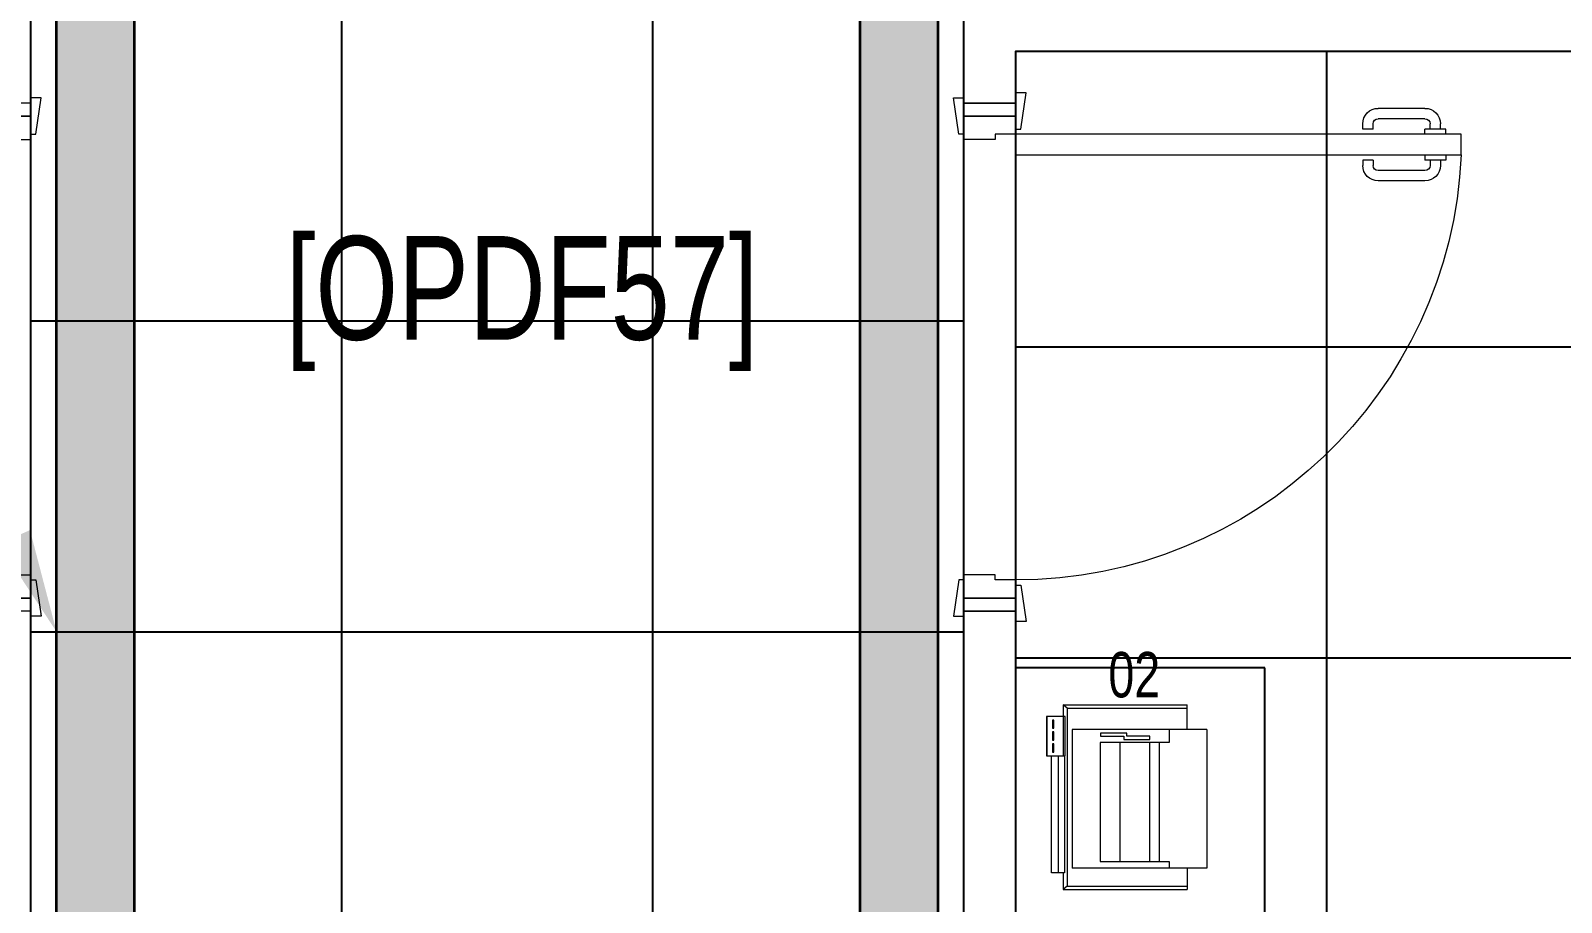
# Model space of a CAD drawing. Extents: x -509638 to 57327, y -29287 to 19916.
# Drawn here: x 23316 to 26268, y 3368 to 5050 of the extents above; entities that cross this region are included whole.
import ezdxf
from ezdxf import colors
from ezdxf.entities.mleader import LeaderData, LeaderLine
from ezdxf.math import Vec2, Vec3

# ---------------------------------------------------------------- set-up
doc = ezdxf.new("R2010")
doc.units = 0
doc.header["$LTSCALE"] = 0.25
doc.linetypes.add('DASHDOT', pattern=[25.4, 12.7, -6.35, 0, -6.35])
for name, color, linetype, lineweight in [('01-First Floor$0$72_EGR_BASE_TEXT', 252, 'Continuous', 5), ('01-First Floor$0$72_EGR_EQP_TAG', 142, 'Continuous', 5), ('01-First Floor$0$LOADING', 253, 'Continuous', 5), ('01-First Floor$0$Walls', 251, 'Continuous', 5), ('01-First Floor$0$Wooden Joinery', 251, 'Continuous', 5), ('E-CABL-TRAY', 10, 'Continuous', 35), ('E-LITE-CLNG-CNDT', 6, 'DASHDOT', 35), ('E-POWR-TEXT', 6, 'Continuous', 25), ('T-CABL-TRAY', 60, 'Continuous', 35)]:
    doc.layers.add(name, color=color, linetype=linetype, lineweight=lineweight)
doc.layers.add('01-First Floor$0$FALSE CEILING', color=251, linetype='Continuous')
doc.styles.add('01-First Floor$0$X3G_ENTITY_257CFD', font='swisscl.ttf', dxfattribs={"height": 200})
doc.styles.add('01-First Floor$0$X3G_ENTITY_9F38', font='swisscl.ttf', dxfattribs={"height": 0.2})
doc.styles.add('DC_Elc_Romans', font='elc_romans.shx', dxfattribs={"width": 0.7})

# ---------------------------------------------------------------- blocks, each defined once
blk = doc.blocks.new('01-First Floor$0$A$C72370EFE')
at = {"layer": '01-First Floor$0$Wooden Joinery'}
for p, q in [((-0.01, -0.04), (-0.02, -0.04)), ((-0.01, -0.03), (-0.01, -0.07)), ((0, -0.03), (-0.01, -0.03)), ((0.04, -0.03), (0.05, -0.03)), ((0.05, -0.03), (0.05, -0.07)), ((0.05, -0.04), (0.06, -0.04)), ((-0.05, -0.07), (-0.05, -0.16)), ((-0.03, -0.07), (-0.03, -0.16)), ((-0.01, -0.06), (-0.02, -0.06)), ((0, -0.07), (-0.01, -0.07)), ((0.04, -0.07), (0.05, -0.07)), ((0.05, -0.06), (0.06, -0.06)), ((0.07, -0.07), (0.07, -0.16)), ((0.09, -0.07), (0.09, -0.16)), ((-0.01, -0.17), (-0.02, -0.17)), ((-0.01, -0.17), (-0.01, -0.19)), ((0.05, -0.17), (0.06, -0.17)), ((0.05, -0.17), (0.05, -0.19)), ((-0.01, -0.19), (-0.02, -0.19)), ((0.05, -0.19), (0.06, -0.19))]:
    blk.add_line(p, q, dxfattribs=at)
for centre, radius, start, end in [((-0.02, -0.07), 0.03, 90, 180), ((0.06, -0.07), 0.03, 0, 90), ((-0.02, -0.07), 0.01, 90, 180), ((0.06, -0.07), 0.01, 0, 90), ((-0.02, -0.16), 0.03, 180, 270), ((-0.02, -0.16), 0.01, 180, 270), ((0.06, -0.16), 0.01, 270, 0), ((0.06, -0.16), 0.03, 270, 0)]:
    blk.add_arc(centre, radius, start, end, dxfattribs=at)
blk = doc.blocks.new('01-First Floor$0$A$C5DAD61B4')
at = {"layer": '01-First Floor$0$Wooden Joinery'}
for points in [[(80, 959.1), (80, 969.1), (10, 979.1), (10, 959.1)], [(940, 959.1), (940, 969.1), (1010, 979.1), (1010, 959.1)], [(70, 859.1), (70, 849.1), (0, 839.1), (0, 859.1)], [(120, 859.1), (120, 0), (80, 0), (80, 859.1)], [(950, 859.1), (950, 849.1), (1020, 839.1), (1020, 859.1)]]:
    blk.add_lwpolyline(points, close=True, dxfattribs=at)
for points in [[(45, 859.1), (45, 959.1), (20, 959.1), (20, 859.1), (45, 859.1)], [(45, 859.1), (80, 859.1), (80, 899.1), (90, 899.1), (90, 959.1), (45, 959.1), (45, 859.1)], [(975, 859.1), (940, 859.1), (940, 899.1), (930, 899.1), (930, 959.1), (975, 959.1), (975, 859.1)], [(975, 859.1), (975, 959.1), (1000, 959.1), (1000, 859.1), (975, 859.1)]]:
    blk.add_lwpolyline(points, dxfattribs=at)
blk.add_arc((80, 859.1), 860, 272.666, 0, dxfattribs=at)
at = {"layer": '01-First Floor$0$Wooden Joinery', "xscale": 999.9999999998854, "yscale": 999.9999999998854, "zscale": 999.9999999998854, "rotation": 180}
blk.add_blockref('01-First Floor$0$A$C72370EFE', (120, 0), dxfattribs=at)
blk = doc.blocks.new('01-First Floor$0$ITPPLT2C-P')
at = {"color": 0}
for p, q in [((0.0229, 0.0318), (0.2618, 0.0318)), ((0.0304, 0.0256), (0.0229, 0.0318)), ((0.0229, 0), (0.0229, 0.0318)), ((0.2618, -0.0096), (0.2618, 0.0318)), ((0, 0), (0, -0.2262)), ((0.0252, 0), (0, 0)), ((0.0139, 0), (0.0139, -0.2262)), ((0.0252, 0), (0.0139, 0)), ((0.0252, -0.2262), (0.0252, 0)), ((0.0304, -0.3182), (0.0304, 0.0256)), ((0.0304, 0.0256), (0.2618, 0.0256)), ((0.0401, -0.2769), (0.0401, -0.0096)), ((0.3, -0.0096), (0.0401, -0.0096)), ((0.0939, -0.2515), (0.0939, -0.0222)), ((0.0939, -0.0222), (0.2274, -0.0222)), ((0.1321, -0.2515), (0.1321, -0.0222)), ((0.1894, -0.2515), (0.1894, -0.0222)), ((0.2082, -0.2515), (0.2082, -0.0222)), ((0.2274, -0.0222), (0.2274, -0.0096)), ((0.3, -0.2769), (0.3, -0.0096)), ((-0.0091, -0.2262), (0.0267, -0.2262)), ((-0.0091, -0.3023), (-0.0091, -0.2262)), ((-0.0087, -0.2262), (0.0236, -0.2262)), ((-0.0087, -0.3023), (-0.0087, -0.2262)), ((0, -0.2262), (0.0252, -0.2262)), ((0.0023, -0.2495), (0.0023, -0.2334)), ((0.0023, -0.2334), (0.0045, -0.2334)), ((0.0045, -0.2334), (0.0045, -0.2495)), ((0.0139, -0.2262), (0.0252, -0.2262)), ((0.0236, -0.2262), (0.0236, -0.3023)), ((0.0267, -0.2262), (0.0267, -0.3023)), ((0.0045, -0.2495), (0.0023, -0.2495)), ((0.0023, -0.2721), (0.0023, -0.2562)), ((0.0023, -0.2562), (0.0045, -0.2562)), ((0.0045, -0.2562), (0.0045, -0.2721)), ((0.2274, -0.2515), (0.0939, -0.2515)), ((0.0947, -0.2701), (0.0947, -0.2641)), ((0.0947, -0.2641), (0.1395, -0.2641)), ((0.1395, -0.2575), (0.19, -0.2575)), ((0.1395, -0.2641), (0.1395, -0.2575)), ((0.19, -0.2641), (0.1457, -0.2641)), ((0.1457, -0.2641), (0.1457, -0.2701)), ((0.19, -0.2575), (0.19, -0.2641)), ((0.2274, -0.2769), (0.2274, -0.2515)), ((0.0045, -0.2721), (0.0023, -0.2721)), ((0.0023, -0.295), (0.0023, -0.2793)), ((0.0023, -0.2793), (0.0045, -0.2793)), ((0.0045, -0.295), (0.0023, -0.295)), ((0.0045, -0.2793), (0.0045, -0.295)), ((0.3, -0.2769), (0.0401, -0.2769)), ((0.1457, -0.2701), (0.0947, -0.2701)), ((0.2618, -0.2769), (0.2618, -0.3246)), ((0.0267, -0.3023), (-0.0091, -0.3023)), ((0.0236, -0.3023), (-0.0087, -0.3023)), ((0.0229, -0.3246), (0.0229, -0.3023)), ((0.0304, -0.3182), (0.0229, -0.3246)), ((0.0229, -0.3246), (0.2618, -0.3246)), ((0.0304, -0.3182), (0.2618, -0.3182))]:
    blk.add_line(p, q, dxfattribs=at)
blk = doc.blocks.new('01-First Floor')
at = {"layer": '01-First Floor$0$FALSE CEILING', "linetype": 'Continuous'}
for p, q in [((23915.6, -910), (23915.6, 8610)), ((24515.6, -910), (24515.6, 8610)), ((25815.6, 1440), (25815.6, 5010)), ((23315.6, 4490), (25115.6, 4490)), ((25215.6, 4440), (29215.6, 4440)), ((23315.6, 3890), (25115.6, 3890)), ((25215.6, 3840), (29215.6, 3840))]:
    blk.add_line(p, q, dxfattribs=at)
at = {"layer": '01-First Floor$0$FALSE CEILING'}
for p, q in [((25695.6, 3820.4, -0.1), (25215.6, 3820.4, -0.1)), ((25695.6, 1919.5, -0.1), (25695.6, 3820.4, -0.1))]:
    blk.add_line(p, q, dxfattribs=at)
for points in [[(23315.6, -910), (25115.6, -910), (25115.6, 8610), (23315.6, 8610)], [(29215.6, 1440), (25215.6, 1440), (25215.6, 5010), (29215.6, 5010)]]:
    blk.add_lwpolyline(points, close=True, dxfattribs=at)
at = {"layer": '01-First Floor$0$LOADING'}
for p, q in [((25695.6, 3820.4, -0.1), (25215.6, 3820.4, -0.1)), ((25695.6, 1919.5, -0.1), (25695.6, 3820.4, -0.1))]:
    blk.add_line(p, q, dxfattribs=at)
at = {"layer": '01-First Floor$0$Walls'}
for p, q in [((25115.6, 4910), (25115.6, 5210)), ((29215.6, 5010), (25215.6, 5010)), ((25215.6, 4910), (25215.6, 5010)), ((25215.6, 4910), (25115.6, 4910)), ((25115.6, 1240), (25115.6, 3930)), ((25215.6, 3930), (25115.6, 3930)), ((25215.6, 1440), (25215.6, 3930))]:
    blk.add_line(p, q, dxfattribs=at)
at = {"layer": '01-First Floor$0$LOADING', "extrusion": (-7.77425e-06, -2.55393e-17, -1), "xscale": 1000, "yscale": 1000, "zscale": 1000, "rotation": 180}
blk.add_blockref('01-First Floor$0$ITPPLT2C-P', (-25284.1, 3424.5, -0.1), dxfattribs=at)
at = {"layer": '01-First Floor$0$Wooden Joinery', "rotation": 270}
blk.add_blockref('01-First Floor$0$A$C5DAD61B4', (22356.5, 4930), dxfattribs=at)
at = {"layer": '01-First Floor$0$Wooden Joinery', "xscale": -1, "rotation": 90}
blk.add_blockref('01-First Floor$0$A$C5DAD61B4', (26074.6, 4930), dxfattribs=at)
at = {"layer": '01-First Floor$0$72_EGR_BASE_TEXT', "insert": (24263.4, 4653.5, -0.1), "char_height": 200, "attachment_point": 2, "style": '01-First Floor$0$X3G_ENTITY_9F38'}
blk.add_mtext('[OPDF57]', dxfattribs=at)
at = {"layer": '01-First Floor$0$72_EGR_EQP_TAG', "insert": (25444, 3850.9, -0.1), "char_height": 87.47, "attachment_point": 2, "style": '01-First Floor$0$X3G_ENTITY_257CFD'}
blk.add_mtext('02', dxfattribs=at)
blk = doc.blocks.new('*U37')
at = {"lineweight": 0}
h = blk.add_hatch(dxfattribs=at)
h.set_pattern_fill('HEX', color=253, scale=8, angle=180, style=0)
h.set_pattern_definition([(180, (-15414.8, -2e-10), (6e-13, -43.99409), [25.4, -50.8]), (300, (-15414.8, -2e-10), (38.1, 21.99705), [25.4, -50.8]), (240, (-15440.2, -2e-10), (38.1, -21.99705), [25.4, -50.8])])
h.paths.add_polyline_path([(-8713.2, 150), (-8713.2, 0), (0, 0), (0, 150)])
at = {"color": 0}
for p, q in [((0, 150), (-8713.2, 150)), ((0, 0), (-8713.2, 0))]:
    blk.add_line(p, q, dxfattribs=at)
blk = doc.blocks.new('*U56')
at = {"lineweight": 0}
h = blk.add_hatch(dxfattribs=at)
h.set_pattern_fill('HEX', color=253, scale=8, angle=180, style=0)
h.set_pattern_definition([(180, (-16814.8, -2e-10), (6e-13, -43.99409), [25.4, -50.8]), (300, (-16814.8, -2e-10), (38.1, 21.99705), [25.4, -50.8]), (240, (-16840.2, -2e-10), (38.1, -21.99705), [25.4, -50.8])])
h.paths.add_polyline_path([(-10113.2, 150), (-10113.2, 0), (0, 0), (0, 150)])
at = {"color": 0}
for p, q in [((0, 150), (-10113.2, 150)), ((0, 0), (-10113.2, 0))]:
    blk.add_line(p, q, dxfattribs=at)

msp = doc.modelspace()

# ---------------------------------------------------------------- block references
at = {"layer": 'E-CABL-TRAY', "rotation": 270}
msp.add_blockref('*U37', (23365.6, -910), dxfattribs=at)
at = {"layer": 'E-LITE-CLNG-CNDT'}
msp.add_blockref('01-First Floor', (0, 0), dxfattribs=at)
at = {"layer": 'T-CABL-TRAY', "linetype": 'Continuous', "rotation": 270}
msp.add_blockref('*U56', (24915.6, -2310), dxfattribs=at)

# ---------------------------------------------------------------- leaders
at = {"layer": 'E-POWR-TEXT'}
ml = msp.add_multileader_mtext('Standard', dxfattribs=at)
ml.set_content('CABLE TRAY  FOR POWER \\PFEEDER AND HOME RUN', color=256, style='DC_Elc_Romans')
ml.set_leader_properties(color=45)
ml.build(insert=Vec2(0, 0))
ml.multileader.update_dxf_attribs({"dogleg_length": 2, "arrow_head_size": 200, "scale": 100})
ctx = ml.context
ctx.base_point, ctx.scale, ctx.char_height, ctx.arrow_head_size, ctx.landing_gap_size, ctx.plane_origin = Vec3(16549.3, 11855.7), 100, 200, 200, 200, Vec3(22780.5, 11669.5)
ctx.text_align_type = 2
notes = []
notes.append((ctx, [(1, (1, 1, 0), (19820.7, 11855.7), (-1, 0), 84.7, [(2, [(23365.6, 3890)], 0, [])])]))
ctx.mtext.insert, ctx.mtext.width, ctx.mtext.alignment, ctx.mtext.flow_direction = Vec3(19536, 11955.7), 5291.736, 3, 5
for ctx, leaders in notes:
    for number, flags, end, landing, length, lines in leaders:
        leader = LeaderData()
        leader.index, (leader.has_last_leader_line, leader.has_dogleg_vector, leader.attachment_direction) = number, flags
        leader.last_leader_point, leader.dogleg_vector, leader.dogleg_length = Vec3(end), Vec3(landing), length
        for number, points, colour, breaks in lines:
            line = LeaderLine()
            line.index, line.vertices, line.color, line.breaks = number, Vec3.list(points), colors.encode_raw_color(colour), breaks
            leader.lines.append(line)
        ctx.leaders.append(leader)

doc.saveas('drawing.dxf')
